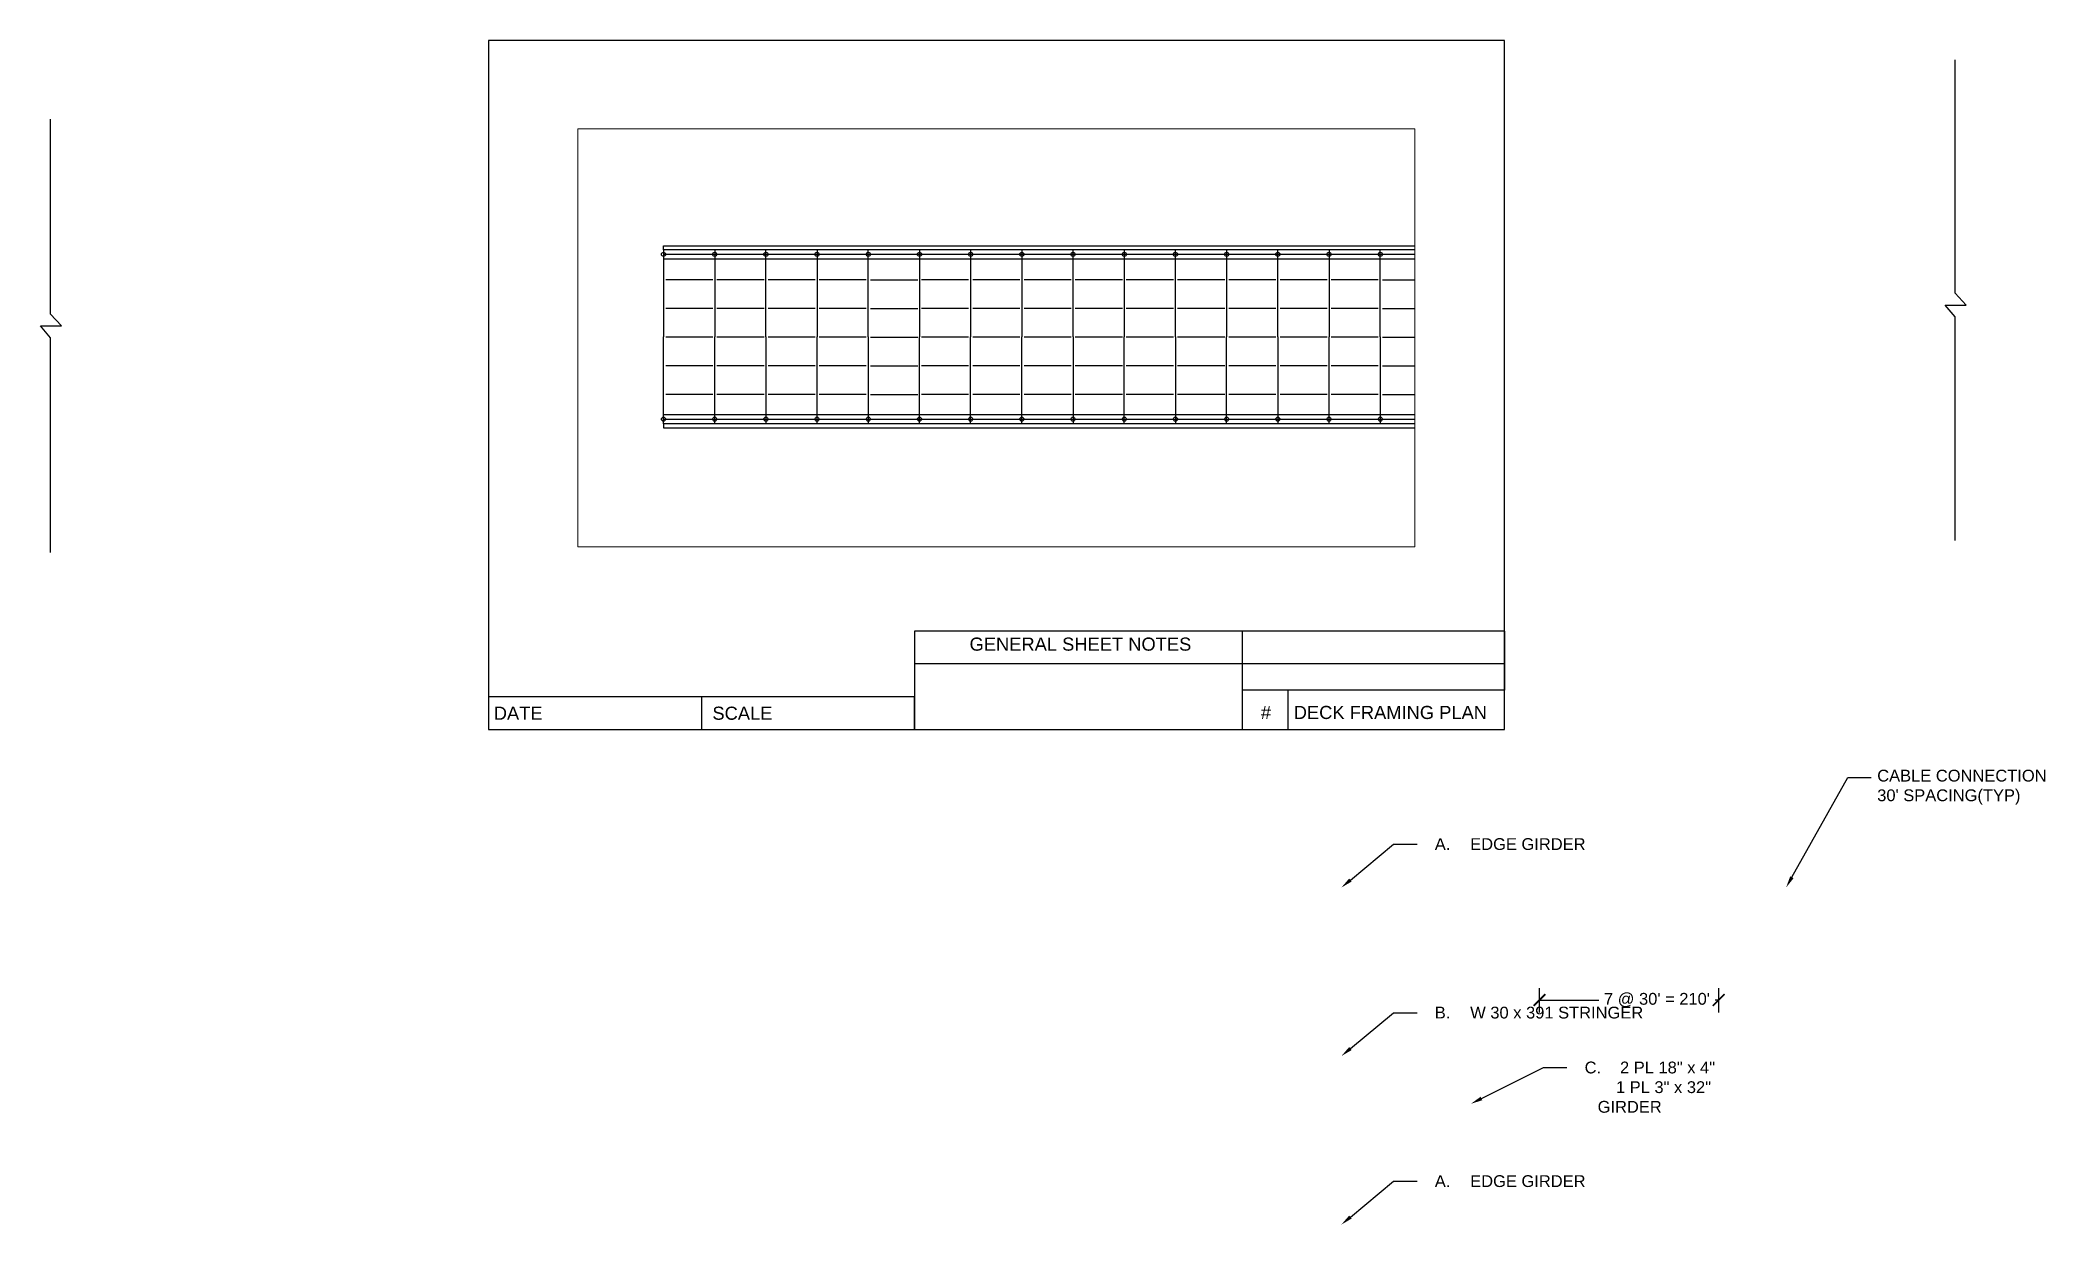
# Paper-space layout 'Layout1' of a CAD drawing. Header units: feet. Extents: x -70 to 24, y -8 to 342.
# Drawn here: x -6.84 to 23.97, y -7.55 to 10.52 of the extents above; entities outside this region: 4.
# The model-space entities are those that its viewports show. They can reach past a viewport. Long polylines and large blocks are cut down to what shows.
import ezdxf
from ezdxf import colors
from ezdxf.entities.mleader import LeaderData, LeaderLine
from ezdxf.math import Vec2, Vec3

# ---------------------------------------------------------------- set-up
doc = ezdxf.new("R2010")
doc.units = ezdxf.units.FT
doc.header["$MEASUREMENT"] = 0
doc.linetypes.add('CENTER2', pattern=[1.125, 0.75, -0.125, 0.125, -0.125])
doc.styles.add('Annotative', font='arial.ttf')
doc.styles.get("Standard").update_dxf_attribs({"font": 'arial.ttf'})
doc.dimstyles.new('Bridge 122L', dxfattribs={"dimtxt": 0.18, "dimasz": 0.18, "dimexe": 0.18, "dimexo": 0.0625, "dimgap": 0.09, "dimtad": 0, "dimtih": 1, "dimtoh": 1, "dimzin": 0, "dimdsep": 46, "dimlunit": 3, "dimtxsty": 'Annotative', "dimblk": 'ARCHTICK', "dimcen": 0.09, "dimadec": 1, "dimazin": 0, "dimtfac": 1, "dimtofl": 0, "dimtmove": 0, "dimatfit": 3, "dimfxl": 1, "dimtolj": 1, "dimtzin": 0, "dimarcsym": 0})

# ---------------------------------------------------------------- blocks, each defined once
blk = doc.blocks.new('_ArchTick')
at = {"color": 0, "linetype": 'ByBlock', "const_width": 0.15}
blk.add_lwpolyline([(-0.5, -0.5), (0.5, 0.5)], dxfattribs=at)
blk = doc.blocks.new('*D1')
at = {"color": 0, "linetype": 'Continuous', "lineweight": -2, "transparency": 16777216}
for p, q in [((16.037, -4.319), (16.037, -3.947)), ((18.771, -4.319), (18.771, -3.947)), ((16.037, -4.127), (16.942, -4.127)), ((18.771, -4.127), (18.715, -4.127))]:
    blk.add_line(p, q, dxfattribs=at)
at = {"layer": 'Defpoints', "color": 0, "linetype": 'CENTER2', "transparency": 16777216}
for p in [(18.771, -4.127), (16.037, -4.381), (18.771, -4.381)]:
    blk.add_point(p, dxfattribs=at)
at = {"color": 0, "linetype": 'CENTER2', "lineweight": -2, "transparency": 16777216, "xscale": 0.18, "yscale": 0.18, "zscale": 0.18, "rotation": 180}
blk.add_blockref('_ArchTick', (16.037, -4.127), dxfattribs=at)
at = {"color": 0, "linetype": 'CENTER2', "lineweight": -2, "transparency": 16777216, "xscale": 0.18, "yscale": 0.18, "zscale": 0.18}
blk.add_blockref('_ArchTick', (18.771, -4.127), dxfattribs=at)
at = {"color": 0, "linetype": 'CENTER2', "transparency": 16777216, "insert": (17.829, -4.127), "char_height": 0.18, "attachment_point": 5, "style": 'Annotative'}
blk.add_mtext("\\A1;7 @ 30' = 210'", dxfattribs=at)
blk = doc.blocks.new('*D6')
at = {"color": 0, "linetype": 'Continuous', "lineweight": -2, "transparency": 16777216}
for p, q in [((2.037, 342.009), (0.631, 342.009)), ((0.811, 342.009), (0.811, 341.743)), ((2.037, 341.115), (0.631, 341.115)), ((0.811, 341.115), (0.811, 341.382))]:
    blk.add_line(p, q, dxfattribs=at)
at = {"layer": 'Defpoints', "color": 0, "transparency": 16777216}
for p in [(2.1, 342.009), (0.811, 341.115), (2.1, 341.115)]:
    blk.add_point(p, dxfattribs=at)
at = {"color": 0, "lineweight": -2, "transparency": 16777216, "xscale": 0.18, "yscale": 0.18, "zscale": 0.18}
for p, rotation in [((0.811, 342.009), 90), ((0.811, 341.115), 270)]:
    blk.add_blockref('_ArchTick', p, dxfattribs=dict(at, rotation=rotation))
at = {"color": 0, "transparency": 16777216, "insert": (0.811, 341.562), "char_height": 0.18, "attachment_point": 5, "style": 'Annotative'}
blk.add_mtext("\\A1;14'", dxfattribs=at)
blk = doc.blocks.new('*D7')
at = {"color": 0, "linetype": 'Continuous', "lineweight": -2, "transparency": 16777216}
for p, q in [((2.037, 341.115), (0.631, 341.115)), ((0.811, 341.115), (0.811, 340.848)), ((2.037, 340.221), (0.631, 340.221)), ((0.811, 340.221), (0.811, 340.488))]:
    blk.add_line(p, q, dxfattribs=at)
at = {"layer": 'Defpoints', "color": 0, "transparency": 16777216}
for p in [(2.1, 341.115), (0.811, 340.221), (2.1, 340.221)]:
    blk.add_point(p, dxfattribs=at)
at = {"color": 0, "lineweight": -2, "transparency": 16777216, "xscale": 0.18, "yscale": 0.18, "zscale": 0.18}
for p, rotation in [((0.811, 341.115), 90), ((0.811, 340.221), 270)]:
    blk.add_blockref('_ArchTick', p, dxfattribs=dict(at, rotation=rotation))
at = {"color": 0, "transparency": 16777216, "insert": (0.811, 340.668), "char_height": 0.18, "attachment_point": 5, "style": 'Annotative'}
blk.add_mtext("\\A1;14'", dxfattribs=at)
blk = doc.blocks.new('*D8')
at = {"color": 0, "linetype": 'Continuous', "lineweight": -2, "transparency": 16777216}
for p, q in [((-68.509, 334.52), (-69.915, 334.52)), ((-69.735, 334.52), (-69.735, 334.253)), ((-69.735, 333.626), (-69.735, 333.892)), ((-68.509, 333.626), (-69.915, 333.626))]:
    blk.add_line(p, q, dxfattribs=at)
at = {"layer": 'Defpoints', "color": 0, "transparency": 16777216}
for p in [(-68.447, 334.52), (-69.735, 333.626), (-68.447, 333.626)]:
    blk.add_point(p, dxfattribs=at)
at = {"color": 0, "lineweight": -2, "transparency": 16777216, "xscale": 0.18, "yscale": 0.18, "zscale": 0.18}
for p, rotation in [((-69.735, 334.52), 90), ((-69.735, 333.626), 270)]:
    blk.add_blockref('_ArchTick', p, dxfattribs=dict(at, rotation=rotation))
at = {"color": 0, "transparency": 16777216, "insert": (-69.735, 334.073), "char_height": 0.18, "attachment_point": 5, "style": 'Annotative'}
blk.add_mtext("\\A1;14'", dxfattribs=at)
blk = doc.blocks.new('*D9')
at = {"color": 0, "linetype": 'Continuous', "lineweight": -2, "transparency": 16777216}
for p, q in [((-68.509, 333.626), (-69.915, 333.626)), ((-69.735, 333.626), (-69.735, 333.359)), ((-69.735, 332.731), (-69.735, 332.998)), ((-68.509, 332.731), (-69.915, 332.731))]:
    blk.add_line(p, q, dxfattribs=at)
at = {"layer": 'Defpoints', "color": 0, "transparency": 16777216}
for p in [(-68.447, 333.626), (-69.735, 332.731), (-68.447, 332.731)]:
    blk.add_point(p, dxfattribs=at)
at = {"color": 0, "lineweight": -2, "transparency": 16777216, "xscale": 0.18, "yscale": 0.18, "zscale": 0.18}
for p, rotation in [((-69.735, 333.626), 90), ((-69.735, 332.731), 270)]:
    blk.add_blockref('_ArchTick', p, dxfattribs=dict(at, rotation=rotation))
at = {"color": 0, "transparency": 16777216, "insert": (-69.735, 333.178), "char_height": 0.18, "attachment_point": 5, "style": 'Annotative'}
blk.add_mtext("\\A1;14'", dxfattribs=at)

msp = doc.modelspace()

# ---------------------------------------------------------------- linework, layer by layer
for p, q in [((4524, 24274), (4524, 24298)), ((4524, 24298), (10824, 24298)), ((4524, 24275), (10824, 24275)), ((4524, 24275), (4524, 24221)), ((4824, 24275), (4824, 23765)), ((5124, 23765), (5124, 24275)), ((5424, 24275), (5424, 23765)), ((5724, 23765), (5724, 24275)), ((6024, 24275), (6024, 23765)), ((6324, 24275), (6324, 23765)), ((6624, 24275), (6624, 23765)), ((6924, 23765), (6924, 24275)), ((7224, 24275), (7224, 23765)), ((7524, 23765), (7524, 24275)), ((7824, 24275), (7824, 23765)), ((8124, 23765), (8124, 24275)), ((8424, 24275), (8424, 23765)), ((8724, 23765), (8724, 24275)), ((4524, 24248), (10824, 24248)), ((4524, 24221), (10824, 24221)), ((4524, 24221), (4524, 23993)), ((4524, 24221), (4524, 24209)), ((4537, 24100), (4813, 24100)), ((4837, 24100), (5113, 24100)), ((4837, 24100), (5113, 24100)), ((5137, 24100), (5413, 24100)), ((5137, 24100), (5413, 24100)), ((5436, 24100), (5712, 24100)), ((5436, 24100), (5712, 24100)), ((5738, 24099), (6014, 24099)), ((5738, 24099), (6014, 24099)), ((6035, 24100), (6311, 24100)), ((6035, 24100), (6311, 24100)), ((6337, 24100), (6613, 24100)), ((6637, 24100), (6913, 24100)), ((6637, 24100), (6913, 24100)), ((6937, 24100), (7213, 24100)), ((6937, 24100), (7213, 24100)), ((7236, 24100), (7512, 24100)), ((7236, 24100), (7512, 24100)), ((7537, 24100), (7813, 24100)), ((7837, 24100), (8113, 24100)), ((7837, 24100), (8113, 24100)), ((8137, 24100), (8413, 24100)), ((8137, 24100), (8413, 24100)), ((8436, 24100), (8712, 24100)), ((8436, 24100), (8712, 24100)), ((8738, 24099), (9014, 24099)), ((8738, 24099), (9014, 24099)), ((4524, 23993), (4524, 23765)), ((4537, 23932), (4813, 23932)), ((4837, 23932), (5113, 23932)), ((4837, 23932), (5113, 23932)), ((5137, 23932), (5413, 23932)), ((5137, 23932), (5413, 23932)), ((5436, 23932), (5712, 23932)), ((5436, 23932), (5712, 23932)), ((5738, 23931), (6014, 23931)), ((5738, 23931), (6014, 23931)), ((6035, 23932), (6311, 23932)), ((6035, 23932), (6311, 23932)), ((6337, 23932), (6613, 23932)), ((6637, 23932), (6913, 23932)), ((6637, 23932), (6913, 23932)), ((6937, 23932), (7213, 23932)), ((6937, 23932), (7213, 23932)), ((7236, 23932), (7512, 23932)), ((7236, 23932), (7512, 23932)), ((7537, 23932), (7813, 23932)), ((7837, 23932), (8113, 23932)), ((7837, 23932), (8113, 23932)), ((8137, 23932), (8413, 23932)), ((8137, 23932), (8413, 23932)), ((8436, 23932), (8712, 23932)), ((8436, 23932), (8712, 23932)), ((8738, 23931), (9014, 23931)), ((8738, 23931), (9014, 23931)), ((4524, 23537), (4524, 23765)), ((4537, 23764), (4813, 23764)), ((4824, 23255), (4824, 23765)), ((4837, 23764), (5113, 23764)), ((4837, 23764), (5113, 23764)), ((5124, 23765), (5124, 23255)), ((5137, 23764), (5413, 23764)), ((5137, 23764), (5413, 23764)), ((5424, 23255), (5424, 23765)), ((5436, 23764), (5712, 23764)), ((5436, 23764), (5712, 23764)), ((5724, 23765), (5724, 23255)), ((5738, 23763), (6014, 23763)), ((5738, 23763), (6014, 23763)), ((6024, 23255), (6024, 23765)), ((6035, 23764), (6311, 23764)), ((6035, 23764), (6311, 23764)), ((6324, 23255), (6324, 23765)), ((6337, 23764), (6613, 23764)), ((6624, 23255), (6624, 23765)), ((6637, 23764), (6913, 23764)), ((6637, 23764), (6913, 23764)), ((6924, 23765), (6924, 23255)), ((6937, 23764), (7213, 23764)), ((6937, 23764), (7213, 23764)), ((7224, 23255), (7224, 23765)), ((7236, 23764), (7512, 23764)), ((7236, 23764), (7512, 23764)), ((7524, 23765), (7524, 23255)), ((7537, 23764), (7813, 23764)), ((7824, 23255), (7824, 23765)), ((7837, 23764), (8113, 23764)), ((7837, 23764), (8113, 23764)), ((8124, 23765), (8124, 23255)), ((8137, 23764), (8413, 23764)), ((8137, 23764), (8413, 23764)), ((8424, 23255), (8424, 23765)), ((8436, 23764), (8712, 23764)), ((8436, 23764), (8712, 23764)), ((8724, 23765), (8724, 23255)), ((8738, 23763), (9014, 23763)), ((8738, 23763), (9014, 23763)), ((4537, 23596), (4813, 23596)), ((4837, 23596), (5113, 23596)), ((5137, 23596), (5413, 23596)), ((5137, 23596), (5413, 23596)), ((5436, 23596), (5712, 23596)), ((5436, 23596), (5712, 23596)), ((5738, 23595), (6014, 23595)), ((5738, 23595), (6014, 23595)), ((6035, 23596), (6311, 23596)), ((6035, 23596), (6311, 23596)), ((6337, 23596), (6613, 23596)), ((6637, 23596), (6913, 23596)), ((6637, 23596), (6913, 23596)), ((6937, 23596), (7213, 23596)), ((6937, 23596), (7213, 23596)), ((7236, 23596), (7512, 23596)), ((7236, 23596), (7512, 23596)), ((7537, 23596), (7813, 23596)), ((7837, 23596), (8113, 23596)), ((8137, 23596), (8413, 23596)), ((8137, 23596), (8413, 23596)), ((8436, 23596), (8712, 23596)), ((8436, 23596), (8712, 23596)), ((8738, 23595), (9014, 23595)), ((8738, 23595), (9014, 23595)), ((4524, 23309), (4524, 23537)), ((4537, 23428), (4813, 23428)), ((4837, 23428), (5113, 23428)), ((5137, 23428), (5413, 23428)), ((5137, 23428), (5413, 23428)), ((5436, 23428), (5712, 23428)), ((5436, 23428), (5712, 23428)), ((5738, 23427), (6014, 23427)), ((5738, 23427), (6014, 23427)), ((6035, 23428), (6311, 23428)), ((6035, 23428), (6311, 23428)), ((6337, 23428), (6613, 23428)), ((6637, 23428), (6913, 23428)), ((6637, 23428), (6913, 23428)), ((6937, 23428), (7213, 23428)), ((6937, 23428), (7213, 23428)), ((7236, 23428), (7512, 23428)), ((7236, 23428), (7512, 23428)), ((7537, 23428), (7813, 23428)), ((7837, 23428), (8113, 23428)), ((8137, 23428), (8413, 23428)), ((8137, 23428), (8413, 23428)), ((8436, 23428), (8712, 23428)), ((8436, 23428), (8712, 23428)), ((8738, 23427), (9014, 23427)), ((8738, 23427), (9014, 23427)), ((4524, 23309), (10824, 23309)), ((4524, 23255), (4524, 23309)), ((4524, 23282), (10824, 23282)), ((10824, 23255), (4524, 23255)), ((4524, 23255), (4524, 23231)), ((4524, 23231), (10824, 23231))]:
    msp.add_line(p, q)
at = {"color": 242, "true_color": 0xcd2027}
for centre in [(4524, 24248), (4824, 24248), (5124, 24248), (5424, 24248), (5724, 24248), (6024, 24248), (6324, 24248), (6624, 24248), (6924, 24248), (7224, 24248), (7524, 24248), (7824, 24248), (8124, 24248), (8424, 24248), (8724, 24248), (4524, 23282), (4824, 23282), (5124, 23282), (5424, 23282), (5724, 23282), (6024, 23282), (6324, 23282), (6624, 23282), (6924, 23282), (7224, 23282), (7524, 23282), (7824, 23282), (8124, 23282), (8424, 23282), (8724, 23282)]:
    msp.add_circle(centre, 12, dxfattribs=at)

psp = doc.layouts.get("Layout1")

# ---------------------------------------------------------------- linework, layer by layer
for p, q in [((11.50081116, 1.5), (6.50081116, 1.5)), ((6.50081116, 1.5), (6.50081116, 0)), ((15.50081116, 0), (15.50081116, 1.5)), ((15.50081116, 1.5), (15.50081116, 1)), ((11.50081116, 1), (6.50081116, 1)), ((15.50081116, 1), (11.50081116, 1)), ((15.50081116, 1), (15.50081116, 0.6)), ((6.50081116, 0.5), (0, 0.5)), ((3.25040558, 0.5), (3.25040558, 0)), ((6.50081116, 0), (6.50081116, 0.5)), ((15.50081116, 0.6), (11.50081116, 0.6)), ((12.20081116, 0), (12.20081116, 0.6)), ((0, 0), (6.50081116, 0)), ((11.50081116, 0), (12.10081116, 0))]:
    psp.add_line(p, q)
psp.add_lwpolyline([(0, 10.51559009), (0, 0), (15.50081116, 0), (15.50081116, 10.51559009)], close=True)
for points in [[(22.3792297, 2.88197346), (22.3792297, 6.29607291), (22.22541942, 6.47779264), (22.54677529, 6.47779264), (22.3792297, 6.65951238), (22.3792297, 10.22065004)], [(-6.68628874, 2.70330093), (-6.68628874, 5.97601381), (-6.84009902, 6.15773354), (-6.51874315, 6.15773354), (-6.68628874, 6.33945327), (-6.68628874, 9.31243588)], [(15.50081116, 1.5), (11.50081116, 1.5), (11.50081116, 0)]]:
    psp.add_lwpolyline(points)

# ---------------------------------------------------------------- texts
at = {"char_height": 0.2, "attachment_point": 1}
for s, width, insert in [('GENERAL SHEET NOTES', 5, (7.33915735, 1.40328907)), ('DATE', 0.7601636724, (0.07839151, 0.34907105)), ('SCALE', 1.0505641475, (3.41502291, 0.34907105)), ('#', 0.3294863216, (11.78475634, 0.36060115)), ('DECK FRAMING PLAN', 4.9773021092, (12.28618002, 0.36060115))]:
    psp.add_mtext_dynamic_manual_height_columns(s, width=width, gutter_width=1, heights=[0], dxfattribs=dict(at, insert=insert))

# ---------------------------------------------------------------- dimensions: what is measured, and where the dimension line sits
for base, p1, p2, picture, middle in [((0.81111567, 341.11508478), (2.09989343, 342.00946305), (2.09989343, 341.11508478), '*D6', (0.81111567, 341.56227392)), ((0.81111567, 340.2207065), (2.09989343, 341.11508478), (2.09989343, 340.2207065), '*D7', (0.81111567, 340.66789564)), ((-69.73529713, 333.62566853), (-68.44651937, 334.52004681), (-68.44651937, 333.62566853), '*D8', (-69.73529713, 334.07285767)), ((-69.73529713, 332.73129026), (-68.44651937, 333.62566853), (-68.44651937, 332.73129026), '*D9', (-69.73529713, 333.1784794))]:
    dim = psp.add_linear_dim(base=base, p1=p1, p2=p2, angle=90, dimstyle='Bridge 122L', override={"dimlfac": -187.839983})
    dim.commit()
    dim.dimension.update_dxf_attribs({"geometry": picture, "text_midpoint": middle})
at = {"linetype": 'CENTER2'}
dim = psp.add_linear_dim(base=(18.77146573, -4.12739235), p1=(16.03709073, -4.38109091), p2=(18.77146573, -4.38109091), text="7 @ 30' = 210'", dimstyle='Bridge 122L', override={"dimlfac": -28071.21778}, dxfattribs=at)
dim.commit()
dim.dimension.update_dxf_attribs({"geometry": '*D1', "text_midpoint": (17.82899091, -4.12739235), "dimtype": 160})

# ---------------------------------------------------------------- leaders
ml = psp.add_multileader_mtext('Standard', dxfattribs=at)
ml.set_content("CABLE CONNECTION 30' SPACING(TYP)", color=256)
ml.set_leader_properties(linetype='Continuous')
ml.build(insert=Vec2(0, 0))
ml.multileader.update_dxf_attribs({"dogleg_length": 0.36, "arrow_head_size": 0.18})
ctx = ml.context
ctx.base_point, ctx.char_height, ctx.arrow_head_size, ctx.landing_gap_size, ctx.plane_origin = Vec3(21.10058454, -0.72978644), 0.18, 0.18, 0.09, Vec3(19.86496664, -2.34511108)
notes = []
notes.append((ctx, [(0, (1, 1, 0), (20.74058454, -0.72978644), (1, 0), 0.36, [(0, [(19.79993433, -2.41161148)], 0, [])])]))
ctx.mtext.insert, ctx.mtext.width, ctx.mtext.flow_direction = Vec3(21.19058454, -0.61332669), 2.7832638029, 5
ml = psp.add_multileader_mtext('Standard', dxfattribs=at)
ml.set_content('\\pxi-3,l4,t4;A.^IEDGE GIRDER ', color=256)
ml.set_leader_properties(linetype='Continuous')
ml.build(insert=Vec2(0, 0))
ml.multileader.update_dxf_attribs({"dogleg_length": 0.36, "arrow_head_size": 0.18})
ctx = ml.context
ctx.base_point, ctx.char_height, ctx.arrow_head_size, ctx.landing_gap_size, ctx.plane_origin = Vec3(14.16917448, -1.74941493), 0.18, 0.18, 0.09, Vec3(13.0778932, -2.34511108)
notes.append((ctx, [(0, (1, 1, 0), (13.80917448, -1.74941493), (1, 0), 0.36, [(0, [(13.01286088, -2.41161148)], 0, [])])]))
ctx.mtext.insert, ctx.mtext.width, ctx.mtext.flow_direction = Vec3(14.25917448, -1.65788015), 2.8581597736, 5
ml = psp.add_multileader_mtext('Standard', dxfattribs=at)
ml.set_content('\\pxi-3,l4,t4;B.^IW 30 x 391 STRINGER ', color=256)
ml.set_leader_properties(linetype='Continuous')
ml.build(insert=Vec2(0, 0))
ml.multileader.update_dxf_attribs({"dogleg_length": 0.36, "arrow_head_size": 0.18})
ctx = ml.context
ctx.base_point, ctx.char_height, ctx.arrow_head_size, ctx.landing_gap_size, ctx.plane_origin = Vec3(14.16917448, -4.32075248), 0.18, 0.18, 0.09, Vec3(13.0778932, -4.91644863)
notes.append((ctx, [(0, (1, 1, 0), (13.80917448, -4.32075248), (1, 0), 0.36, [(0, [(13.01286088, -4.98294903)], 0, [])])]))
ctx.mtext.insert, ctx.mtext.width, ctx.mtext.flow_direction = Vec3(14.25917448, -4.2291563), 3.5292455898, 5
ml = psp.add_multileader_mtext('Standard', dxfattribs=at)
ml.set_content('\\pxi-1.1037,l2.1037,t2.1037;C.^I2 PL 18" x 4"     1 PL 3" x 32" GIRDER ', color=256)
ml.set_leader_properties(linetype='Continuous')
ml.build(insert=Vec2(0, 0))
ml.multileader.update_dxf_attribs({"dogleg_length": 0.36, "arrow_head_size": 0.18})
ctx = ml.context
ctx.base_point, ctx.char_height, ctx.arrow_head_size, ctx.landing_gap_size, ctx.plane_origin = Vec3(16.45553905, -5.15827885), 0.18, 0.18, 0.09, Vec3(15.05468776, -5.9185896)
notes.append((ctx, [(0, (1, 1, 0), (16.09553905, -5.15827885), (1, 0), 0.36, [(0, [(14.98965545, -5.71065106)], 0, [])])]))
ctx.mtext.insert, ctx.mtext.width, ctx.mtext.flow_direction = Vec3(16.54553905, -5.06674406), 2.2022943508, 5
ml = psp.add_multileader_mtext('Standard', dxfattribs=at)
ml.set_content('\\pxi-3,l4,t4;A.^IEDGE GIRDER ', color=256)
ml.set_leader_properties(linetype='Continuous')
ml.build(insert=Vec2(0, 0))
ml.multileader.update_dxf_attribs({"dogleg_length": 0.36, "arrow_head_size": 0.18})
ctx = ml.context
ctx.base_point, ctx.char_height, ctx.arrow_head_size, ctx.landing_gap_size, ctx.plane_origin = Vec3(14.16917448, -6.89209003), 0.18, 0.18, 0.09, Vec3(13.0778932, -7.48778617)
notes.append((ctx, [(0, (1, 1, 0), (13.80917448, -6.89209003), (1, 0), 0.36, [(0, [(13.01286088, -7.55428658)], 0, [])])]))
ctx.mtext.insert, ctx.mtext.width, ctx.mtext.flow_direction = Vec3(14.25917448, -6.80055524), 3.109718386, 5
for ctx, leaders in notes:
    for number, flags, end, landing, length, lines in leaders:
        leader = LeaderData()
        leader.index, (leader.has_last_leader_line, leader.has_dogleg_vector, leader.attachment_direction) = number, flags
        leader.last_leader_point, leader.dogleg_vector, leader.dogleg_length = Vec3(end), Vec3(landing), length
        for number, points, colour, breaks in lines:
            line = LeaderLine()
            line.index, line.vertices, line.color, line.breaks = number, Vec3.list(points), colors.encode_raw_color(colour), breaks
            leader.lines.append(line)
        ctx.leaders.append(leader)

# ---------------------------------------------------------------- viewports
at = {"layer": 'Defpoints'}
psp.add_viewport(center=(7.74784078, 5.97601381), size=(12.77683253, 6.381015837), view_center_point=(6474.38318026, 23758.01049547), view_height=2450.3100813929, dxfattribs=at)

doc.saveas('drawing.dxf')
